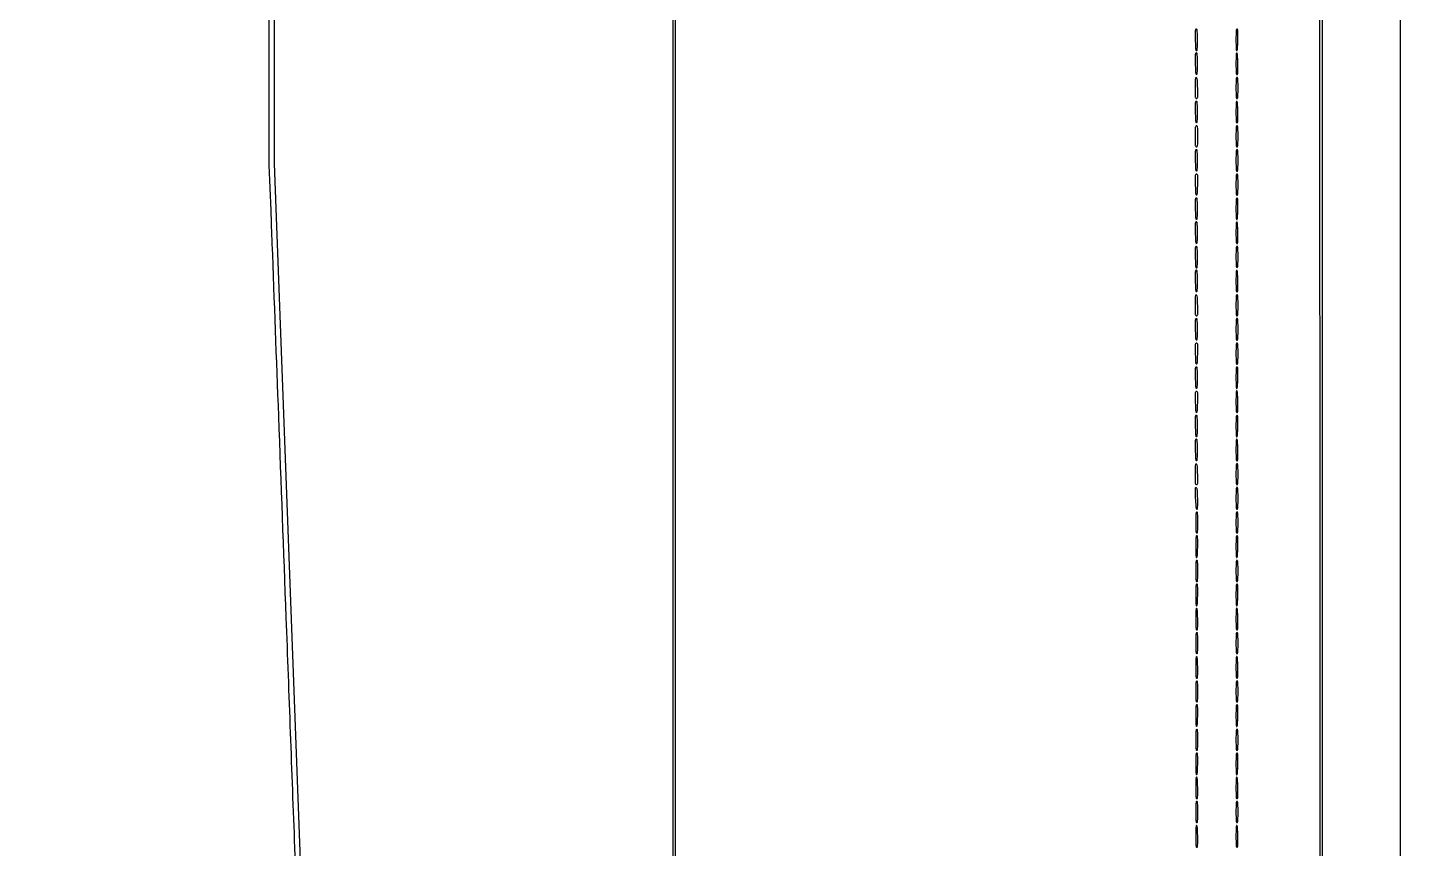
# Model space of a CAD drawing. Extents: x 56 to 1133, y 13 to 780.
# Drawn here: x 498.7 to 669.4, y 211.3 to 313.3 of the extents above; entities that cross this region are included whole.
import ezdxf

# ---------------------------------------------------------------- set-up
doc = ezdxf.new("R2010")
doc.units = 0
doc.header["$MEASUREMENT"] = 0

msp = doc.modelspace()

# ---------------------------------------------------------------- linework, layer by layer
for points in [[(393.328908, 189.467193, -0.000001), (399.357264, 57.520426, -0.011414)], [(479.623401, 59.041193, -0.000001), (442.26736, 57.417033, -0.000001), (404.891638, 55.79217, -0.271677)], [(353.926509, 289.492281, 0.000002), (353.135196, 271.808383, 0.000001), (351.87328, 243.604138, 0.000001), (350.438387, 211.532116, 0.000001), (349.017659, 179.775, -0.000003), (345.455025, 100.147273, -0.000039)], [(528.669582, 509.78548, 0.000029), (528.6654, 436.649492), (528.6654, 296.178502), (528.877199, 290.576801, -0.000097), (529.032925, 286.436984, -0.000002), (529.83462, 265.012438, -0.000004), (530.769888, 240.009811, -0.000003), (531.839084, 211.4154, 0.000001), (532.991169, 180.601107, 0.000001), (534.178651, 148.843697, 0.000001), (535.23949, 120.47627, 0.000003), (535.941746, 101.701946, 0.000115)], [(340.916813, 486.835527, -0.000001), (340.895598, 462.377991, -0.192633)], [(1130.14234, 577.288816, 0.000001), (1112.945079, 577.188951, 0.000111)], [(669.186, 575.9568), (669.186, 315.444661), (669.186, 54.932523), (668.36115, 54.830213, -0.000764), (665.751187, 54.510534, -0.000568), (662.867724, 54.165146, -0.000084), (659.95689, 53.820326, -0.028233), (659.73195, 53.806521), (659.5416, 53.8056), (659.5416, 273.9771, -0.000009), (659.54438, 420.999454, -0.000183), (659.562766, 466.606012, -0.000011), (659.584417, 494.02232, -0.413976)], [(396.042854, 137.958257, -0.00002), (393.734305, 188.8695, 0.000003), (391.426993, 239.791412, 0.000006), (389.481197, 282.717151)], [(404.792682, 55.897211, -0.000001), (403.940045, 74.692472, -0.000098)], [(344.226992, 72.750501, -0.000001), (343.466744, 55.819613, -0.187275)], [(340.275612, 460.29304, 0.000001), (337.392807, 449.674757, 0.000025)], [(528.70788, 577.073614, 0.000003), (528.686579, 549.005158, 0.000159)], [(1130.319428, 549.297508, 0.000003), (1130.298148, 577.178284, 0.310328)], [(308.265541, 303.202231, -0.000001), (310.164009, 315.537643, -0.000018)], [(363.957978, 385.168779, -0.000001), (364.458805, 395.940933, -0.186865)], [(398.407108, 385.993083, -0.000001), (397.66313, 396.733632, -0.189715)], [(360.940764, 333.822126, -0.000001), (360.44584, 323.043955, -0.170109)], [(401.904359, 119.933639, 0.000005), (400.583921, 149.443836, 0.000003), (398.969132, 185.519763, 0.000003), (397.331414, 222.098864, 0.000004), (395.934365, 253.2924, -0.000014), (394.744211, 279.878183, -0.000024)], [(393.416504, 301.102146, 0.000009), (394.468273, 277.56437, 0.000005), (395.717628, 249.622996, -0.000005), (397.158998, 217.388301, -0.000003), (398.799977, 180.676488, -0.000003), (400.38427, 145.222587, -0.000006), (401.635348, 117.2133, 0.000019)], [(478.976143, 642.156178, 0.000003), (460.681715, 642.17741, 0.000206)], [(355.392322, 322.604426, -0.000001), (354.965384, 312.885284, -0.000128)], [(359.751608, 295.829016, -0.000003), (360.955012, 321.916821, -0.053309)], [(407.3347, 444.924004, -0.000004), (413.387069, 422.577)], [(590.725527, 576.204787, 0.000005), (610.740539, 576.077266, 0.000008)], [(406.87465, 449.277685, 0.000002), (404.013931, 459.83339, 0.00469)], [(659.189342, 332.340905, -0.000015), (659.196643, 226.03005, -0.00003), (659.195156, 159.957988, -0.000051), (659.184916, 104.336783)], [(349.603787, 184.3011, 0.000017), (350.604037, 206.673697, 0.000011), (351.760976, 232.582584, 0.000011), (352.890853, 257.909808, 0.00002), (353.800731, 278.334, -0.000052), (354.553072, 295.198134, -0.000086), (355.191605, 309.423391, -0.000002), (355.772455, 322.313069, -0.035084), (355.788716, 322.453625, -0.287541), (355.878382, 322.550788, -0.065371), (356.110762, 322.582345, -0.017124), (356.602876, 322.567661, -0.000905), (358.171736, 322.464148, -0.000713), (359.074866, 322.401624, -0.001171), (359.839038, 322.345828, -0.000093), (360.52443, 322.294041, -0.157831), (360.546025, 322.285197, -0.232679), (360.568223, 322.234378), (354.515376, 189.033383)], [(341.380839, 461.718469, -0.000002), (350.38024, 461.732641, -0.000245)], [(351.885502, 122.706651, 0.000005), (353.44615, 157.124275, 0.000005), (355.190543, 195.612004, 0.000006), (356.879904, 232.9038, -0.000078)], [(346.046626, 324.065198, -0.000002), (346.783149, 334.808066, -0.000171)], [(387.811867, 323.077935, -0.000002), (387.3112, 333.85371, -0.000177)], [(401.280483, 334.838499, -0.000004), (402.012717, 324.10447, -0.216674)], [(579.1565, 72.871478), (579.163103, 294.728303), (579.169875, 516.534624, -0.140467)], [(403.529748, 74.870603, 0.000003), (404.310389, 57.470901, 0.003201)], [(346.082626, 334.654635, 0.000005), (345.346646, 324.003041, 0.016792)], [(659.146992, 397.940631, -0.000022), (659.169943, 372.638192, -0.000191)], [(399.377633, 55.778498, -0.000003), (391.971826, 55.764942, -0.000285)]]:
    msp.add_lwpolyline(points, format="xyb")
for points in [[(578.8332, 294.7041), (578.8332, 72.6714), (558.283541, 72.6714), (537.733882, 72.6714), (537.681395, 73.53855, -0.005738), (537.646694, 74.24647, -0.000001), (536.427026, 106.755815, -0.000028), (535.077584, 142.780514, -0.000017), (533.484908, 185.4009), (529.340909, 296.3961), (529.341554, 406.56645), (529.3422, 516.7368), (554.0877, 516.7368), (578.8332, 516.7368)], [(643.761316, 313.001995, 0.085122), (643.74419, 312.915996, 0.002729), (643.736622, 312.560392, 0.005198), (643.734338, 312.139503, 0.003577), (643.740122, 311.66251, 0.003364), (643.757398, 310.998385, 0.02243), (643.783039, 310.668581, 0.046873), (643.822354, 310.489511, 0.326126), (643.8906, 310.4397, 0.334815), (643.958744, 310.491092, 0.045399), (643.994292, 310.678225, 0.021271), (644.013217, 311.025396, 0.00298), (644.0175, 311.74395, 0.003963), (644.012476, 312.377913, 0.015727), (643.994064, 312.766852, 0.017661), (643.96505, 313.020108, 0.282056), (643.911794, 313.083435, 0.109818), (643.868035, 313.087958, 0.095363), (643.823988, 313.074047, 0.090523), (643.786424, 313.043879, 0.087022)], [(648.7974, 311.74395, 0.003292), (648.801909, 311.059031, 0.016613), (648.819647, 310.676945, 0.024232), (648.848767, 310.450809, 0.457179), (648.90315, 310.418457, 0.279848), (648.956713, 310.481521, 0.015954), (648.990258, 310.745355, 0.015187), (649.015872, 311.14385, 0.00406), (649.032198, 311.779107, 0.002753), (649.041187, 312.52381, 0.021548), (649.028536, 312.87003, 0.049826), (648.995476, 313.052557, 0.334735), (648.926448, 313.1046, 0.335075), (648.856583, 313.051858, 0.045773), (648.820556, 312.86045, 0.020868), (648.801608, 312.502134, 0.002775)], [(643.761316, 310.040995, 0.085122), (643.74419, 309.954996, 0.002729), (643.736622, 309.599392, 0.005198), (643.734338, 309.178503, 0.003577), (643.740122, 308.70151, 0.003364), (643.757398, 308.037385, 0.02243), (643.783039, 307.707581, 0.046873), (643.822354, 307.528511, 0.326126), (643.8906, 307.4787, 0.334815), (643.958744, 307.530092, 0.045399), (643.994292, 307.717225, 0.021271), (644.013217, 308.064396, 0.00298), (644.0175, 308.78295, 0.003963), (644.012476, 309.416913, 0.015727), (643.994064, 309.805852, 0.017661), (643.96505, 310.059108, 0.282056), (643.911794, 310.122435, 0.109818), (643.868035, 310.126958, 0.095363), (643.823988, 310.113047, 0.090523), (643.786424, 310.082879, 0.087022)], [(648.7974, 308.79705, 0.002775), (648.801608, 308.038866, 0.020868), (648.820556, 307.68055, 0.045773), (648.856583, 307.489142, 0.335075), (648.926448, 307.4364, 0.334735), (648.995476, 307.488443, 0.049826), (649.028536, 307.67097, 0.021548), (649.041187, 308.01719, 0.002753), (649.032198, 308.761893, 0.00406), (649.015872, 309.39715, 0.015187), (648.990258, 309.795645, 0.015954), (648.956713, 310.059479, 0.279848), (648.90315, 310.122543, 0.457179), (648.848767, 310.090191, 0.024232), (648.819647, 309.864055, 0.016613), (648.801909, 309.481969, 0.003292)], [(643.779563, 307.043362, 0.184819), (643.756115, 306.990841, 0.002526), (643.738485, 306.633658, 0.006735), (643.725603, 306.215489, 0.004331), (643.7214, 305.7303, 0.002223), (643.724938, 304.934379, 0.031725), (643.745439, 304.651396, 0.124776), (643.796908, 304.524022, 0.239031), (643.892803, 304.4754, 0.241928), (643.988198, 304.524427, 0.127296), (644.037403, 304.652006, 0.031203), (644.052393, 304.937382, 0.002073), (644.040853, 305.758598, 0.005812), (644.017583, 306.538674, 0.039819), (643.971219, 306.919837, 0.179814), (643.890016, 307.05038, 0.377517)], [(648.7974, 305.7867, 0.002961), (648.801679, 305.064052, 0.021161), (648.820597, 304.7151, 0.045065), (648.856112, 304.526924, 0.33533), (648.9243, 304.4754, 0.33533), (648.992488, 304.526924, 0.045065), (649.028003, 304.7151, 0.021161), (649.046921, 305.064052, 0.002961), (649.0512, 305.7867, 0.002961), (649.046921, 306.509348, 0.021161), (649.028003, 306.8583, 0.045065), (648.992488, 307.046476, 0.33533), (648.9243, 307.098, 0.33533), (648.856112, 307.046476, 0.045065), (648.820597, 306.8583, 0.021161), (648.801679, 306.509348, 0.002961)], [(643.761316, 304.034395, 0.085122), (643.74419, 303.948396, 0.002729), (643.736622, 303.592792, 0.005198), (643.734338, 303.171903, 0.003577), (643.740122, 302.69491, 0.003364), (643.757398, 302.030785, 0.02243), (643.783039, 301.700981, 0.046873), (643.822354, 301.521911, 0.326126), (643.8906, 301.4721, 0.334815), (643.958744, 301.523492, 0.045399), (643.994292, 301.710625, 0.021271), (644.013217, 302.057796, 0.00298), (644.0175, 302.77635, 0.003963), (644.012476, 303.410313, 0.015727), (643.994064, 303.799252, 0.017661), (643.96505, 304.052508, 0.282056), (643.911794, 304.115835, 0.109818), (643.868035, 304.120358, 0.095363), (643.823988, 304.106447, 0.090523), (643.786424, 304.076279, 0.087022)], [(648.7974, 302.79045, 0.002775), (648.801608, 302.032266, 0.020868), (648.820556, 301.67395, 0.045773), (648.856583, 301.482542, 0.335075), (648.926448, 301.4298, 0.334735), (648.995476, 301.481843, 0.049826), (649.028536, 301.66437, 0.021548), (649.041187, 302.01059, 0.002753), (649.032198, 302.755293, 0.00406), (649.015872, 303.39055, 0.015187), (648.990258, 303.789045, 0.015954), (648.956713, 304.052879, 0.279848), (648.90315, 304.115943, 0.457179), (648.848767, 304.083591, 0.024232), (648.819647, 303.857455, 0.016613), (648.801909, 303.475369, 0.003292)], [(643.7214, 299.7801, 0.00213), (643.724932, 298.950774, 0.02996), (643.745279, 298.653863, 0.116079), (643.795818, 298.519369, 0.250083), (643.8906, 298.4688, 0.250083), (643.985382, 298.519369, 0.116079), (644.035921, 298.653863, 0.02996), (644.056268, 298.950774, 0.00213), (644.0598, 299.7801, 0.00213), (644.056268, 300.609426, 0.02996), (644.035921, 300.906337, 0.116079), (643.985382, 301.040831, 0.250083), (643.8906, 301.0914, 0.250083), (643.795818, 301.040831, 0.116079), (643.745279, 300.906337, 0.02996), (643.724932, 300.609426, 0.00213)], [(648.7974, 299.7801, 0.002961), (648.801679, 299.057452, 0.021161), (648.820597, 298.7085, 0.045065), (648.856112, 298.520324, 0.33533), (648.9243, 298.4688, 0.33533), (648.992488, 298.520324, 0.045065), (649.028003, 298.7085, 0.021161), (649.046921, 299.057452, 0.002961), (649.0512, 299.7801, 0.002961), (649.046921, 300.502748, 0.021161), (649.028003, 300.8517, 0.045065), (648.992488, 301.039876, 0.33533), (648.9243, 301.0914, 0.33533), (648.856112, 301.039876, 0.045065), (648.820597, 300.8517, 0.021161), (648.801679, 300.502748, 0.002961)], [(643.761316, 298.027795, 0.085122), (643.74419, 297.941796, 0.002729), (643.736622, 297.586192, 0.005198), (643.734338, 297.165303, 0.003577), (643.740122, 296.68831, 0.003364), (643.757398, 296.024185, 0.02243), (643.783039, 295.694381, 0.046873), (643.822354, 295.515311, 0.326126), (643.8906, 295.4655, 0.334815), (643.958744, 295.516892, 0.045399), (643.994292, 295.704025, 0.021271), (644.013217, 296.051196, 0.00298), (644.0175, 296.76975, 0.003963), (644.012476, 297.403713, 0.015727), (643.994064, 297.792652, 0.017661), (643.96505, 298.045908, 0.282056), (643.911794, 298.109235, 0.109818), (643.868035, 298.113758, 0.095363), (643.823988, 298.099847, 0.090523), (643.786424, 298.069679, 0.087022)], [(648.7974, 296.7768, 0.002849), (648.801658, 296.029586, 0.020523), (648.820533, 295.66995, 0.04313), (648.855853, 295.475499, 0.338315), (648.9243, 295.4232, 0.338315), (648.992747, 295.475499, 0.04313), (649.028067, 295.66995, 0.020523), (649.046942, 296.029586, 0.002849), (649.0512, 296.7768, 0.002849), (649.046942, 297.524014, 0.020523), (649.028067, 297.88365, 0.04313), (648.992747, 298.078101, 0.338315), (648.9243, 298.1304, 0.338315), (648.855853, 298.078101, 0.04313), (648.820533, 297.88365, 0.020523), (648.801658, 297.524014, 0.002849)], [(643.740347, 293.79465, 0.003143), (643.757499, 293.091377, 0.021321), (643.782968, 292.744567, 0.043757), (643.821938, 292.555619, 0.331373), (643.8906, 292.5045, 0.331373), (643.959262, 292.555619, 0.043757), (643.998232, 292.744567, 0.021321), (644.023701, 293.091377, 0.003143), (644.040853, 293.79465, 0.002031), (644.052507, 294.62477, 0.031489), (644.037417, 294.90932, 0.13071), (643.987461, 295.035905, 0.238092), (643.8906, 295.0848, 0.238092), (643.793739, 295.035905, 0.13071), (643.743783, 294.90932, 0.031489), (643.728693, 294.62477, 0.002031)], [(648.7974, 293.7735, 0.002961), (648.801679, 293.050852, 0.021161), (648.820597, 292.7019, 0.045065), (648.856112, 292.513724, 0.33533), (648.9243, 292.4622, 0.33533), (648.992488, 292.513724, 0.045065), (649.028003, 292.7019, 0.021161), (649.046921, 293.050852, 0.002961), (649.0512, 293.7735, 0.002961), (649.046921, 294.496148, 0.021161), (649.028003, 294.8451, 0.045065), (648.992488, 295.033276, 0.33533), (648.9243, 295.0848, 0.33533), (648.856112, 295.033276, 0.045065), (648.820597, 294.8451, 0.021161), (648.801679, 294.496148, 0.002961)], [(643.761316, 292.021195, 0.085122), (643.74419, 291.935196, 0.002729), (643.736622, 291.579592, 0.005198), (643.734338, 291.158703, 0.003577), (643.740122, 290.68171, 0.003364), (643.757398, 290.017585, 0.02243), (643.783039, 289.687781, 0.046873), (643.822354, 289.508711, 0.326126), (643.8906, 289.4589, 0.334815), (643.958744, 289.510292, 0.045399), (643.994292, 289.697425, 0.021271), (644.013217, 290.044596, 0.00298), (644.0175, 290.76315, 0.003963), (644.012476, 291.397113, 0.015727), (643.994064, 291.786052, 0.017661), (643.96505, 292.039308, 0.282056), (643.911794, 292.102635, 0.109818), (643.868035, 292.107158, 0.095363), (643.823988, 292.093247, 0.090523), (643.786424, 292.063079, 0.087022)], [(648.7974, 290.76315, 0.003292), (648.801909, 290.078231, 0.016613), (648.819647, 289.696145, 0.024232), (648.848767, 289.470009, 0.457179), (648.90315, 289.437657, 0.279848), (648.956713, 289.500721, 0.015954), (648.990258, 289.764555, 0.015187), (649.015872, 290.16305, 0.00406), (649.032198, 290.798307, 0.002753), (649.041187, 291.54301, 0.021548), (649.028536, 291.88923, 0.049826), (648.995476, 292.071757, 0.334735), (648.926448, 292.1238, 0.335075), (648.856583, 292.071058, 0.045773), (648.820556, 291.87965, 0.020868), (648.801608, 291.521334, 0.002775)], [(643.761316, 289.060195, 0.085122), (643.74419, 288.974196, 0.002729), (643.736622, 288.618592, 0.005198), (643.734338, 288.197703, 0.003577), (643.740122, 287.72071, 0.003364), (643.757398, 287.056585, 0.02243), (643.783039, 286.726781, 0.046873), (643.822354, 286.547711, 0.326126), (643.8906, 286.4979, 0.334815), (643.958744, 286.549292, 0.045399), (643.994292, 286.736425, 0.021271), (644.013217, 287.083596, 0.00298), (644.0175, 287.80215, 0.003963), (644.012476, 288.436113, 0.015727), (643.994064, 288.825052, 0.017661), (643.96505, 289.078308, 0.282056), (643.911794, 289.141635, 0.109818), (643.868035, 289.146158, 0.095363), (643.823988, 289.132247, 0.090523), (643.786424, 289.102079, 0.087022)], [(648.7974, 287.81625, 0.002775), (648.801608, 287.058066, 0.020868), (648.820556, 286.69975, 0.045773), (648.856583, 286.508342, 0.335075), (648.926448, 286.4556, 0.334735), (648.995476, 286.507643, 0.049826), (649.028536, 286.69017, 0.021548), (649.041187, 287.03639, 0.002753), (649.032198, 287.781093, 0.00406), (649.015872, 288.41635, 0.015187), (648.990258, 288.814845, 0.015954), (648.956713, 289.078679, 0.279848), (648.90315, 289.141743, 0.457179), (648.848767, 289.109391, 0.024232), (648.819647, 288.883255, 0.016613), (648.801909, 288.501169, 0.003292)], [(643.761316, 286.014595, 0.085122), (643.74419, 285.928596, 0.002729), (643.736622, 285.572992, 0.005198), (643.734338, 285.152103, 0.003577), (643.740122, 284.67511, 0.003364), (643.757398, 284.010985, 0.02243), (643.783039, 283.681181, 0.046873), (643.822354, 283.502111, 0.326126), (643.8906, 283.4523, 0.334815), (643.958744, 283.503692, 0.045399), (643.994292, 283.690825, 0.021271), (644.013217, 284.037996, 0.00298), (644.0175, 284.75655, 0.003963), (644.012476, 285.390513, 0.015727), (643.994064, 285.779452, 0.017661), (643.96505, 286.032708, 0.282056), (643.911794, 286.096035, 0.109818), (643.868035, 286.100558, 0.095363), (643.823988, 286.086647, 0.090523), (643.786424, 286.056479, 0.087022)], [(648.7974, 284.8059, 0.002961), (648.801679, 284.083252, 0.021161), (648.820597, 283.7343, 0.045065), (648.856112, 283.546124, 0.33533), (648.9243, 283.4946, 0.33533), (648.992488, 283.546124, 0.045065), (649.028003, 283.7343, 0.021161), (649.046921, 284.083252, 0.002961), (649.0512, 284.8059, 0.002961), (649.046921, 285.528548, 0.021161), (649.028003, 285.8775, 0.045065), (648.992488, 286.065676, 0.33533), (648.9243, 286.1172, 0.33533), (648.856112, 286.065676, 0.045065), (648.820597, 285.8775, 0.021161), (648.801679, 285.528548, 0.002961)], [(643.761316, 283.053595, 0.085122), (643.74419, 282.967596, 0.002729), (643.736622, 282.611992, 0.005198), (643.734338, 282.191103, 0.003577), (643.740122, 281.71411, 0.003364), (643.757398, 281.049985, 0.02243), (643.783039, 280.720181, 0.046873), (643.822354, 280.541111, 0.326126), (643.8906, 280.4913, 0.334815), (643.958744, 280.542692, 0.045399), (643.994292, 280.729825, 0.021271), (644.013217, 281.076996, 0.00298), (644.0175, 281.79555, 0.003963), (644.012476, 282.429513, 0.015727), (643.994064, 282.818452, 0.017661), (643.96505, 283.071708, 0.282056), (643.911794, 283.135035, 0.109818), (643.868035, 283.139558, 0.095363), (643.823988, 283.125647, 0.090523), (643.786424, 283.095479, 0.087022)], [(648.7974, 281.80965, 0.002775), (648.801608, 281.051466, 0.020868), (648.820556, 280.69315, 0.045773), (648.856583, 280.501742, 0.335075), (648.926448, 280.449, 0.334735), (648.995476, 280.501043, 0.049826), (649.028536, 280.68357, 0.021548), (649.041187, 281.02979, 0.002753), (649.032198, 281.774493, 0.00406), (649.015872, 282.40975, 0.015187), (648.990258, 282.808245, 0.015954), (648.956713, 283.072079, 0.279848), (648.90315, 283.135143, 0.457179), (648.848767, 283.102791, 0.024232), (648.819647, 282.876655, 0.016613), (648.801909, 282.494569, 0.003292)], [(643.779563, 280.055962, 0.184819), (643.756115, 280.003441, 0.002526), (643.738485, 279.646258, 0.006735), (643.725603, 279.228089, 0.004331), (643.7214, 278.7429, 0.002223), (643.724938, 277.946979, 0.031725), (643.745439, 277.663996, 0.124776), (643.796908, 277.536622, 0.239031), (643.892803, 277.488, 0.241928), (643.988198, 277.537027, 0.127296), (644.037403, 277.664606, 0.031203), (644.052393, 277.949982, 0.002073), (644.040853, 278.771198, 0.005812), (644.017583, 279.551274, 0.039819), (643.971219, 279.932437, 0.179814), (643.890016, 280.06298, 0.377517)], [(648.7974, 278.7993, 0.002961), (648.801679, 278.076652, 0.021161), (648.820597, 277.7277, 0.045065), (648.856112, 277.539524, 0.33533), (648.9243, 277.488, 0.33533), (648.992488, 277.539524, 0.045065), (649.028003, 277.7277, 0.021161), (649.046921, 278.076652, 0.002961), (649.0512, 278.7993, 0.002961), (649.046921, 279.521948, 0.021161), (649.028003, 279.8709, 0.045065), (648.992488, 280.059076, 0.33533), (648.9243, 280.1106, 0.33533), (648.856112, 280.059076, 0.045065), (648.820597, 279.8709, 0.021161), (648.801679, 279.521948, 0.002961)], [(643.761316, 277.046995, 0.085122), (643.74419, 276.960996, 0.002729), (643.736622, 276.605392, 0.005198), (643.734338, 276.184503, 0.003577), (643.740122, 275.70751, 0.003364), (643.757398, 275.043385, 0.02243), (643.783039, 274.713581, 0.046873), (643.822354, 274.534511, 0.326126), (643.8906, 274.4847, 0.334815), (643.958744, 274.536092, 0.045399), (643.994292, 274.723225, 0.021271), (644.013217, 275.070396, 0.00298), (644.0175, 275.78895, 0.003963), (644.012476, 276.422913, 0.015727), (643.994064, 276.811852, 0.017661), (643.96505, 277.065108, 0.282056), (643.911794, 277.128435, 0.109818), (643.868035, 277.132958, 0.095363), (643.823988, 277.119047, 0.090523), (643.786424, 277.088879, 0.087022)], [(648.7974, 275.796, 0.002849), (648.801658, 275.048786, 0.020523), (648.820533, 274.68915, 0.04313), (648.855853, 274.494699, 0.338315), (648.9243, 274.4424, 0.338315), (648.992747, 274.494699, 0.04313), (649.028067, 274.68915, 0.020523), (649.046942, 275.048786, 0.002849), (649.0512, 275.796, 0.002849), (649.046942, 276.543214, 0.020523), (649.028067, 276.90285, 0.04313), (648.992747, 277.097301, 0.338315), (648.9243, 277.1496, 0.338315), (648.855853, 277.097301, 0.04313), (648.820533, 276.90285, 0.020523), (648.801658, 276.543214, 0.002849)], [(643.740347, 272.81385, 0.003143), (643.757499, 272.110577, 0.021321), (643.782968, 271.763767, 0.043757), (643.821938, 271.574819, 0.331373), (643.8906, 271.5237, 0.331373), (643.959262, 271.574819, 0.043757), (643.998232, 271.763767, 0.021321), (644.023701, 272.110577, 0.003143), (644.040853, 272.81385, 0.002031), (644.052507, 273.64397, 0.031489), (644.037417, 273.92852, 0.13071), (643.987461, 274.055105, 0.238092), (643.8906, 274.104, 0.238092), (643.793739, 274.055105, 0.13071), (643.743783, 273.92852, 0.031489), (643.728693, 273.64397, 0.002031)], [(648.7974, 272.7927, 0.002961), (648.801679, 272.070052, 0.021161), (648.820597, 271.7211, 0.045065), (648.856112, 271.532924, 0.33533), (648.9243, 271.4814, 0.33533), (648.992488, 271.532924, 0.045065), (649.028003, 271.7211, 0.021161), (649.046921, 272.070052, 0.002961), (649.0512, 272.7927, 0.002961), (649.046921, 273.515348, 0.021161), (649.028003, 273.8643, 0.045065), (648.992488, 274.052476, 0.33533), (648.9243, 274.104, 0.33533), (648.856112, 274.052476, 0.045065), (648.820597, 273.8643, 0.021161), (648.801679, 273.515348, 0.002961)], [(643.761316, 271.040395, 0.085122), (643.74419, 270.954396, 0.002729), (643.736622, 270.598792, 0.005198), (643.734338, 270.177903, 0.003577), (643.740122, 269.70091, 0.003364), (643.757398, 269.036785, 0.02243), (643.783039, 268.706981, 0.046873), (643.822354, 268.527911, 0.326126), (643.8906, 268.4781, 0.334815), (643.958744, 268.529492, 0.045399), (643.994292, 268.716625, 0.021271), (644.013217, 269.063796, 0.00298), (644.0175, 269.78235, 0.003963), (644.012476, 270.416313, 0.015727), (643.994064, 270.805252, 0.017661), (643.96505, 271.058508, 0.282056), (643.911794, 271.121835, 0.109818), (643.868035, 271.126358, 0.095363), (643.823988, 271.112447, 0.090523), (643.786424, 271.082279, 0.087022)], [(648.7974, 269.78235, 0.003292), (648.801909, 269.097431, 0.016613), (648.819647, 268.715345, 0.024232), (648.848767, 268.489209, 0.457179), (648.90315, 268.456857, 0.279848), (648.956713, 268.519921, 0.015954), (648.990258, 268.783755, 0.015187), (649.015872, 269.18225, 0.00406), (649.032198, 269.817507, 0.002753), (649.041187, 270.56221, 0.021548), (649.028536, 270.90843, 0.049826), (648.995476, 271.090957, 0.334735), (648.926448, 271.143, 0.335075), (648.856583, 271.090258, 0.045773), (648.820556, 270.89885, 0.020868), (648.801608, 270.540534, 0.002775)], [(643.740347, 266.80725, 0.003143), (643.757499, 266.103977, 0.021321), (643.782968, 265.757167, 0.043757), (643.821938, 265.568219, 0.331373), (643.8906, 265.5171, 0.331373), (643.959262, 265.568219, 0.043757), (643.998232, 265.757167, 0.021321), (644.023701, 266.103977, 0.003143), (644.040853, 266.80725, 0.002031), (644.052507, 267.63737, 0.031489), (644.037417, 267.92192, 0.13071), (643.987461, 268.048505, 0.238092), (643.8906, 268.0974, 0.238092), (643.793739, 268.048505, 0.13071), (643.743783, 267.92192, 0.031489), (643.728693, 267.63737, 0.002031)], [(648.7974, 266.83545, 0.002775), (648.801608, 266.077266, 0.020868), (648.820556, 265.71895, 0.045773), (648.856583, 265.527542, 0.335075), (648.926448, 265.4748, 0.334735), (648.995476, 265.526843, 0.049826), (649.028536, 265.70937, 0.021548), (649.041187, 266.05559, 0.002753), (649.032198, 266.800293, 0.00406), (649.015872, 267.43555, 0.015187), (648.990258, 267.834045, 0.015954), (648.956713, 268.097879, 0.279848), (648.90315, 268.160943, 0.457179), (648.848767, 268.128591, 0.024232), (648.819647, 267.902455, 0.016613), (648.801909, 267.520369, 0.003292)], [(643.761316, 265.033795, 0.085122), (643.74419, 264.947796, 0.002729), (643.736622, 264.592192, 0.005198), (643.734338, 264.171303, 0.003577), (643.740122, 263.69431, 0.003364), (643.757398, 263.030185, 0.02243), (643.783039, 262.700381, 0.046873), (643.822354, 262.521311, 0.326126), (643.8906, 262.4715, 0.334815), (643.958744, 262.522892, 0.045399), (643.994292, 262.710025, 0.021271), (644.013217, 263.057196, 0.00298), (644.0175, 263.77575, 0.003963), (644.012476, 264.409713, 0.015727), (643.994064, 264.798652, 0.017661), (643.96505, 265.051908, 0.282056), (643.911794, 265.115235, 0.109818), (643.868035, 265.119758, 0.095363), (643.823988, 265.105847, 0.090523), (643.786424, 265.075679, 0.087022)], [(648.7974, 263.77575, 0.003292), (648.801909, 263.090831, 0.016613), (648.819647, 262.708745, 0.024232), (648.848767, 262.482609, 0.457179), (648.90315, 262.450257, 0.279848), (648.956713, 262.513321, 0.015954), (648.990258, 262.777155, 0.015187), (649.015872, 263.17565, 0.00406), (649.032198, 263.810907, 0.002753), (649.041187, 264.55561, 0.021548), (649.028536, 264.90183, 0.049826), (648.995476, 265.084357, 0.334735), (648.926448, 265.1364, 0.335075), (648.856583, 265.083658, 0.045773), (648.820556, 264.89225, 0.020868), (648.801608, 264.533934, 0.002775)], [(643.761316, 262.072795, 0.085122), (643.74419, 261.986796, 0.002729), (643.736622, 261.631192, 0.005198), (643.734338, 261.210303, 0.003577), (643.740122, 260.73331, 0.003364), (643.757398, 260.069185, 0.02243), (643.783039, 259.739381, 0.046873), (643.822354, 259.560311, 0.326126), (643.8906, 259.5105, 0.334815), (643.958744, 259.561892, 0.045399), (643.994292, 259.749025, 0.021271), (644.013217, 260.096196, 0.00298), (644.0175, 260.81475, 0.003963), (644.012476, 261.448713, 0.015727), (643.994064, 261.837652, 0.017661), (643.96505, 262.090908, 0.282056), (643.911794, 262.154235, 0.109818), (643.868035, 262.158758, 0.095363), (643.823988, 262.144847, 0.090523), (643.786424, 262.114679, 0.087022)], [(648.7974, 260.82885, 0.002775), (648.801608, 260.070666, 0.020868), (648.820556, 259.71235, 0.045773), (648.856583, 259.520942, 0.335075), (648.926448, 259.4682, 0.334735), (648.995476, 259.520243, 0.049826), (649.028536, 259.70277, 0.021548), (649.041187, 260.04899, 0.002753), (649.032198, 260.793693, 0.00406), (649.015872, 261.42895, 0.015187), (648.990258, 261.827445, 0.015954), (648.956713, 262.091279, 0.279848), (648.90315, 262.154343, 0.457179), (648.848767, 262.121991, 0.024232), (648.819647, 261.895855, 0.016613), (648.801909, 261.513769, 0.003292)], [(643.779563, 259.075162, 0.184819), (643.756115, 259.022641, 0.002526), (643.738485, 258.665458, 0.006735), (643.725603, 258.247289, 0.004331), (643.7214, 257.7621, 0.002223), (643.724938, 256.966179, 0.031725), (643.745439, 256.683196, 0.124776), (643.796908, 256.555822, 0.239031), (643.892803, 256.5072, 0.241928), (643.988198, 256.556227, 0.127296), (644.037403, 256.683806, 0.031203), (644.052393, 256.969182, 0.002073), (644.040853, 257.790398, 0.005812), (644.017583, 258.570474, 0.039819), (643.971219, 258.951637, 0.179814), (643.890016, 259.08218, 0.377517)], [(648.7974, 257.8185, 0.002961), (648.801679, 257.095852, 0.021161), (648.820597, 256.7469, 0.045065), (648.856112, 256.558724, 0.33533), (648.9243, 256.5072, 0.33533), (648.992488, 256.558724, 0.045065), (649.028003, 256.7469, 0.021161), (649.046921, 257.095852, 0.002961), (649.0512, 257.8185, 0.002961), (649.046921, 258.541148, 0.021161), (649.028003, 258.8901, 0.045065), (648.992488, 259.078276, 0.33533), (648.9243, 259.1298, 0.33533), (648.856112, 259.078276, 0.045065), (648.820597, 258.8901, 0.021161), (648.801679, 258.541148, 0.002961)], [(643.779563, 256.114162, 0.190105), (643.731957, 256.004534, 0.008122), (643.724355, 255.575113, 0.011554), (643.736494, 255.014484, 0.005342), (643.776897, 254.28645, 0.006693), (643.808996, 253.88359, 0.027861), (643.845059, 253.642704, 0.047168), (643.888631, 253.501135, 0.303308), (643.947808, 253.4616, 0.356756), (644.008629, 253.511325, 0.03252), (644.036928, 253.719587, 0.018791), (644.048772, 254.084295, 0.003115), (644.040798, 254.787093, 0.005543), (644.01767, 255.593851, 0.038675), (643.97165, 255.985201, 0.175575), (643.890517, 256.119948, 0.384018)], [(648.7974, 254.8152, 0.002849), (648.801658, 254.067986, 0.020523), (648.820533, 253.70835, 0.04313), (648.855853, 253.513899, 0.338315), (648.9243, 253.4616, 0.338315), (648.992747, 253.513899, 0.04313), (649.028067, 253.70835, 0.020523), (649.046942, 254.067986, 0.002849), (649.0512, 254.8152, 0.002849), (649.046942, 255.562414, 0.020523), (649.028067, 255.92205, 0.04313), (648.992747, 256.116501, 0.338315), (648.9243, 256.1688, 0.338315), (648.855853, 256.116501, 0.04313), (648.820533, 255.92205, 0.020523), (648.801658, 255.562414, 0.002849)], [(643.806, 251.8119, 0.002961), (643.810279, 251.089252, 0.021161), (643.829197, 250.7403, 0.045065), (643.864712, 250.552124, 0.33533), (643.9329, 250.5006, 0.33533), (644.001088, 250.552124, 0.045065), (644.036603, 250.7403, 0.021161), (644.055521, 251.089252, 0.002961), (644.0598, 251.8119, 0.002961), (644.055521, 252.534548, 0.021161), (644.036603, 252.8835, 0.045065), (644.001088, 253.071676, 0.33533), (643.9329, 253.1232, 0.33533), (643.864712, 253.071676, 0.045065), (643.829197, 252.8835, 0.021161), (643.810279, 252.534548, 0.002961)], [(648.7974, 251.8119, 0.002961), (648.801679, 251.089252, 0.021161), (648.820597, 250.7403, 0.045065), (648.856112, 250.552124, 0.33533), (648.9243, 250.5006, 0.33533), (648.992488, 250.552124, 0.045065), (649.028003, 250.7403, 0.021161), (649.046921, 251.089252, 0.002961), (649.0512, 251.8119, 0.002961), (649.046921, 252.534548, 0.021161), (649.028003, 252.8835, 0.045065), (648.992488, 253.071676, 0.33533), (648.9243, 253.1232, 0.33533), (648.856112, 253.071676, 0.045065), (648.820597, 252.8835, 0.021161), (648.801679, 252.534548, 0.002961)], [(643.806, 248.80155, 0.003292), (643.810509, 248.116631, 0.016613), (643.828247, 247.734545, 0.024232), (643.857367, 247.508409, 0.457179), (643.91175, 247.476057, 0.279848), (643.965313, 247.539121, 0.015954), (643.998858, 247.802955, 0.015187), (644.024472, 248.20145, 0.00406), (644.040798, 248.836707, 0.002753), (644.049787, 249.58141, 0.021548), (644.037136, 249.92763, 0.049826), (644.004076, 250.110157, 0.334735), (643.935048, 250.1622, 0.335075), (643.865183, 250.109458, 0.045773), (643.829156, 249.91805, 0.020868), (643.810208, 249.559734, 0.002775)], [(648.7974, 248.80155, 0.003292), (648.801909, 248.116631, 0.016613), (648.819647, 247.734545, 0.024232), (648.848767, 247.508409, 0.457179), (648.90315, 247.476057, 0.279848), (648.956713, 247.539121, 0.015954), (648.990258, 247.802955, 0.015187), (649.015872, 248.20145, 0.00406), (649.032198, 248.836707, 0.002753), (649.041187, 249.58141, 0.021548), (649.028536, 249.92763, 0.049826), (648.995476, 250.110157, 0.334735), (648.926448, 250.1622, 0.335075), (648.856583, 250.109458, 0.045773), (648.820556, 249.91805, 0.020868), (648.801608, 249.559734, 0.002775)], [(643.806, 245.8053, 0.002961), (643.810279, 245.082652, 0.021161), (643.829197, 244.7337, 0.045065), (643.864712, 244.545524, 0.33533), (643.9329, 244.494, 0.33533), (644.001088, 244.545524, 0.045065), (644.036603, 244.7337, 0.021161), (644.055521, 245.082652, 0.002961), (644.0598, 245.8053, 0.002961), (644.055521, 246.527948, 0.021161), (644.036603, 246.8769, 0.045065), (644.001088, 247.065076, 0.33533), (643.9329, 247.1166, 0.33533), (643.864712, 247.065076, 0.045065), (643.829197, 246.8769, 0.021161), (643.810279, 246.527948, 0.002961)], [(648.7974, 245.8053, 0.002961), (648.801679, 245.082652, 0.021161), (648.820597, 244.7337, 0.045065), (648.856112, 244.545524, 0.33533), (648.9243, 244.494, 0.33533), (648.992488, 244.545524, 0.045065), (649.028003, 244.7337, 0.021161), (649.046921, 245.082652, 0.002961), (649.0512, 245.8053, 0.002961), (649.046921, 246.527948, 0.021161), (649.028003, 246.8769, 0.045065), (648.992488, 247.065076, 0.33533), (648.9243, 247.1166, 0.33533), (648.856112, 247.065076, 0.045065), (648.820597, 246.8769, 0.021161), (648.801679, 246.527948, 0.002961)], [(643.806, 242.79495, 0.003292), (643.810509, 242.110031, 0.016613), (643.828247, 241.727945, 0.024232), (643.857367, 241.501809, 0.457179), (643.91175, 241.469457, 0.279848), (643.965313, 241.532521, 0.015954), (643.998858, 241.796355, 0.015187), (644.024472, 242.19485, 0.00406), (644.040798, 242.830107, 0.002753), (644.049787, 243.57481, 0.021548), (644.037136, 243.92103, 0.049826), (644.004076, 244.103557, 0.334735), (643.935048, 244.1556, 0.335075), (643.865183, 244.102858, 0.045773), (643.829156, 243.91145, 0.020868), (643.810208, 243.553134, 0.002775)], [(648.7974, 242.79495, 0.003292), (648.801909, 242.110031, 0.016613), (648.819647, 241.727945, 0.024232), (648.848767, 241.501809, 0.457179), (648.90315, 241.469457, 0.279848), (648.956713, 241.532521, 0.015954), (648.990258, 241.796355, 0.015187), (649.015872, 242.19485, 0.00406), (649.032198, 242.830107, 0.002753), (649.041187, 243.57481, 0.021548), (649.028536, 243.92103, 0.049826), (648.995476, 244.103557, 0.334735), (648.926448, 244.1556, 0.335075), (648.856583, 244.102858, 0.045773), (648.820556, 243.91145, 0.020868), (648.801608, 243.553134, 0.002775)], [(643.806, 239.84805, 0.002775), (643.810208, 239.089866, 0.020868), (643.829156, 238.73155, 0.045773), (643.865183, 238.540142, 0.335075), (643.935048, 238.4874, 0.334735), (644.004076, 238.539443, 0.049826), (644.037136, 238.72197, 0.021548), (644.049787, 239.06819, 0.002753), (644.040798, 239.812893, 0.00406), (644.024472, 240.44815, 0.015187), (643.998858, 240.846645, 0.015954), (643.965313, 241.110479, 0.279848), (643.91175, 241.173543, 0.457179), (643.857367, 241.141191, 0.024232), (643.828247, 240.915055, 0.016613), (643.810509, 240.532969, 0.003292)], [(648.7974, 239.84805, 0.002775), (648.801608, 239.089866, 0.020868), (648.820556, 238.73155, 0.045773), (648.856583, 238.540142, 0.335075), (648.926448, 238.4874, 0.334735), (648.995476, 238.539443, 0.049826), (649.028536, 238.72197, 0.021548), (649.041187, 239.06819, 0.002753), (649.032198, 239.812893, 0.00406), (649.015872, 240.44815, 0.015187), (648.990258, 240.846645, 0.015954), (648.956713, 241.110479, 0.279848), (648.90315, 241.173543, 0.457179), (648.848767, 241.141191, 0.024232), (648.819647, 240.915055, 0.016613), (648.801909, 240.532969, 0.003292)], [(643.806, 236.8377, 0.002961), (643.810279, 236.115052, 0.021161), (643.829197, 235.7661, 0.045065), (643.864712, 235.577924, 0.33533), (643.9329, 235.5264, 0.33533), (644.001088, 235.577924, 0.045065), (644.036603, 235.7661, 0.021161), (644.055521, 236.115052, 0.002961), (644.0598, 236.8377, 0.002961), (644.055521, 237.560348, 0.021161), (644.036603, 237.9093, 0.045065), (644.001088, 238.097476, 0.33533), (643.9329, 238.149, 0.33533), (643.864712, 238.097476, 0.045065), (643.829197, 237.9093, 0.021161), (643.810279, 237.560348, 0.002961)], [(648.7974, 236.8377, 0.002961), (648.801679, 236.115052, 0.021161), (648.820597, 235.7661, 0.045065), (648.856112, 235.577924, 0.33533), (648.9243, 235.5264, 0.33533), (648.992488, 235.577924, 0.045065), (649.028003, 235.7661, 0.021161), (649.046921, 236.115052, 0.002961), (649.0512, 236.8377, 0.002961), (649.046921, 237.560348, 0.021161), (649.028003, 237.9093, 0.045065), (648.992488, 238.097476, 0.33533), (648.9243, 238.149, 0.33533), (648.856112, 238.097476, 0.045065), (648.820597, 237.9093, 0.021161), (648.801679, 237.560348, 0.002961)], [(643.806, 233.84145, 0.002775), (643.810208, 233.083266, 0.020868), (643.829156, 232.72495, 0.045773), (643.865183, 232.533542, 0.335075), (643.935048, 232.4808, 0.334735), (644.004076, 232.532843, 0.049826), (644.037136, 232.71537, 0.021548), (644.049787, 233.06159, 0.002753), (644.040798, 233.806293, 0.00406), (644.024472, 234.44155, 0.015187), (643.998858, 234.840045, 0.015954), (643.965313, 235.103879, 0.279848), (643.91175, 235.166943, 0.457179), (643.857367, 235.134591, 0.024232), (643.828247, 234.908455, 0.016613), (643.810509, 234.526369, 0.003292)], [(648.7974, 233.84145, 0.002775), (648.801608, 233.083266, 0.020868), (648.820556, 232.72495, 0.045773), (648.856583, 232.533542, 0.335075), (648.926448, 232.4808, 0.334735), (648.995476, 232.532843, 0.049826), (649.028536, 232.71537, 0.021548), (649.041187, 233.06159, 0.002753), (649.032198, 233.806293, 0.00406), (649.015872, 234.44155, 0.015187), (648.990258, 234.840045, 0.015954), (648.956713, 235.103879, 0.279848), (648.90315, 235.166943, 0.457179), (648.848767, 235.134591, 0.024232), (648.819647, 234.908455, 0.016613), (648.801909, 234.526369, 0.003292)], [(643.806, 230.8311, 0.002961), (643.810279, 230.108452, 0.021161), (643.829197, 229.7595, 0.045065), (643.864712, 229.571324, 0.33533), (643.9329, 229.5198, 0.33533), (644.001088, 229.571324, 0.045065), (644.036603, 229.7595, 0.021161), (644.055521, 230.108452, 0.002961), (644.0598, 230.8311, 0.002961), (644.055521, 231.553748, 0.021161), (644.036603, 231.9027, 0.045065), (644.001088, 232.090876, 0.33533), (643.9329, 232.1424, 0.33533), (643.864712, 232.090876, 0.045065), (643.829197, 231.9027, 0.021161), (643.810279, 231.553748, 0.002961)], [(648.7974, 230.8311, 0.002961), (648.801679, 230.108452, 0.021161), (648.820597, 229.7595, 0.045065), (648.856112, 229.571324, 0.33533), (648.9243, 229.5198, 0.33533), (648.992488, 229.571324, 0.045065), (649.028003, 229.7595, 0.021161), (649.046921, 230.108452, 0.002961), (649.0512, 230.8311, 0.002961), (649.046921, 231.553748, 0.021161), (649.028003, 231.9027, 0.045065), (648.992488, 232.090876, 0.33533), (648.9243, 232.1424, 0.33533), (648.856112, 232.090876, 0.045065), (648.820597, 231.9027, 0.021161), (648.801679, 231.553748, 0.002961)], [(643.806, 227.82075, 0.003292), (643.810509, 227.135831, 0.016613), (643.828247, 226.753745, 0.024232), (643.857367, 226.527609, 0.457179), (643.91175, 226.495257, 0.279848), (643.965313, 226.558321, 0.015954), (643.998858, 226.822155, 0.015187), (644.024472, 227.22065, 0.00406), (644.040798, 227.855907, 0.002753), (644.049787, 228.60061, 0.021548), (644.037136, 228.94683, 0.049826), (644.004076, 229.129357, 0.334735), (643.935048, 229.1814, 0.335075), (643.865183, 229.128658, 0.045773), (643.829156, 228.93725, 0.020868), (643.810208, 228.578934, 0.002775)], [(648.7974, 227.82075, 0.003292), (648.801909, 227.135831, 0.016613), (648.819647, 226.753745, 0.024232), (648.848767, 226.527609, 0.457179), (648.90315, 226.495257, 0.279848), (648.956713, 226.558321, 0.015954), (648.990258, 226.822155, 0.015187), (649.015872, 227.22065, 0.00406), (649.032198, 227.855907, 0.002753), (649.041187, 228.60061, 0.021548), (649.028536, 228.94683, 0.049826), (648.995476, 229.129357, 0.334735), (648.926448, 229.1814, 0.335075), (648.856583, 229.128658, 0.045773), (648.820556, 228.93725, 0.020868), (648.801608, 228.578934, 0.002775)], [(643.806, 224.8245, 0.002961), (643.810279, 224.101852, 0.021161), (643.829197, 223.7529, 0.045065), (643.864712, 223.564724, 0.33533), (643.9329, 223.5132, 0.33533), (644.001088, 223.564724, 0.045065), (644.036603, 223.7529, 0.021161), (644.055521, 224.101852, 0.002961), (644.0598, 224.8245, 0.002961), (644.055521, 225.547148, 0.021161), (644.036603, 225.8961, 0.045065), (644.001088, 226.084276, 0.33533), (643.9329, 226.1358, 0.33533), (643.864712, 226.084276, 0.045065), (643.829197, 225.8961, 0.021161), (643.810279, 225.547148, 0.002961)], [(648.7974, 224.8245, 0.002961), (648.801679, 224.101852, 0.021161), (648.820597, 223.7529, 0.045065), (648.856112, 223.564724, 0.33533), (648.9243, 223.5132, 0.33533), (648.992488, 223.564724, 0.045065), (649.028003, 223.7529, 0.021161), (649.046921, 224.101852, 0.002961), (649.0512, 224.8245, 0.002961), (649.046921, 225.547148, 0.021161), (649.028003, 225.8961, 0.045065), (648.992488, 226.084276, 0.33533), (648.9243, 226.1358, 0.33533), (648.856112, 226.084276, 0.045065), (648.820597, 225.8961, 0.021161), (648.801679, 225.547148, 0.002961)], [(643.806, 221.81415, 0.003292), (643.810509, 221.129231, 0.016613), (643.828247, 220.747145, 0.024232), (643.857367, 220.521009, 0.457179), (643.91175, 220.488657, 0.279848), (643.965313, 220.551721, 0.015954), (643.998858, 220.815555, 0.015187), (644.024472, 221.21405, 0.00406), (644.040798, 221.849307, 0.002753), (644.049787, 222.59401, 0.021548), (644.037136, 222.94023, 0.049826), (644.004076, 223.122757, 0.334735), (643.935048, 223.1748, 0.335075), (643.865183, 223.122058, 0.045773), (643.829156, 222.93065, 0.020868), (643.810208, 222.572334, 0.002775)], [(648.7974, 221.81415, 0.003292), (648.801909, 221.129231, 0.016613), (648.819647, 220.747145, 0.024232), (648.848767, 220.521009, 0.457179), (648.90315, 220.488657, 0.279848), (648.956713, 220.551721, 0.015954), (648.990258, 220.815555, 0.015187), (649.015872, 221.21405, 0.00406), (649.032198, 221.849307, 0.002753), (649.041187, 222.59401, 0.021548), (649.028536, 222.94023, 0.049826), (648.995476, 223.122757, 0.334735), (648.926448, 223.1748, 0.335075), (648.856583, 223.122058, 0.045773), (648.820556, 222.93065, 0.020868), (648.801608, 222.572334, 0.002775)], [(643.806, 218.86725, 0.002775), (643.810208, 218.109066, 0.020868), (643.829156, 217.75075, 0.045773), (643.865183, 217.559342, 0.335075), (643.935048, 217.5066, 0.334735), (644.004076, 217.558643, 0.049826), (644.037136, 217.74117, 0.021548), (644.049787, 218.08739, 0.002753), (644.040798, 218.832093, 0.00406), (644.024472, 219.46735, 0.015187), (643.998858, 219.865845, 0.015954), (643.965313, 220.129679, 0.279848), (643.91175, 220.192743, 0.457179), (643.857367, 220.160391, 0.024232), (643.828247, 219.934255, 0.016613), (643.810509, 219.552169, 0.003292)], [(648.7974, 218.86725, 0.002775), (648.801608, 218.109066, 0.020868), (648.820556, 217.75075, 0.045773), (648.856583, 217.559342, 0.335075), (648.926448, 217.5066, 0.334735), (648.995476, 217.558643, 0.049826), (649.028536, 217.74117, 0.021548), (649.041187, 218.08739, 0.002753), (649.032198, 218.832093, 0.00406), (649.015872, 219.46735, 0.015187), (648.990258, 219.865845, 0.015954), (648.956713, 220.129679, 0.279848), (648.90315, 220.192743, 0.457179), (648.848767, 220.160391, 0.024232), (648.819647, 219.934255, 0.016613), (648.801909, 219.552169, 0.003292)], [(643.806, 215.8569, 0.002961), (643.810279, 215.134252, 0.021161), (643.829197, 214.7853, 0.045065), (643.864712, 214.597124, 0.33533), (643.9329, 214.5456, 0.33533), (644.001088, 214.597124, 0.045065), (644.036603, 214.7853, 0.021161), (644.055521, 215.134252, 0.002961), (644.0598, 215.8569, 0.002961), (644.055521, 216.579548, 0.021161), (644.036603, 216.9285, 0.045065), (644.001088, 217.116676, 0.33533), (643.9329, 217.1682, 0.33533), (643.864712, 217.116676, 0.045065), (643.829197, 216.9285, 0.021161), (643.810279, 216.579548, 0.002961)], [(648.7974, 215.8569, 0.002961), (648.801679, 215.134252, 0.021161), (648.820597, 214.7853, 0.045065), (648.856112, 214.597124, 0.33533), (648.9243, 214.5456, 0.33533), (648.992488, 214.597124, 0.045065), (649.028003, 214.7853, 0.021161), (649.046921, 215.134252, 0.002961), (649.0512, 215.8569, 0.002961), (649.046921, 216.579548, 0.021161), (649.028003, 216.9285, 0.045065), (648.992488, 217.116676, 0.33533), (648.9243, 217.1682, 0.33533), (648.856112, 217.116676, 0.045065), (648.820597, 216.9285, 0.021161), (648.801679, 216.579548, 0.002961)], [(643.806, 212.86065, 0.002775), (643.810208, 212.102466, 0.020868), (643.829156, 211.74415, 0.045773), (643.865183, 211.552742, 0.335075), (643.935048, 211.5, 0.334735), (644.004076, 211.552043, 0.049826), (644.037136, 211.73457, 0.021548), (644.049787, 212.08079, 0.002753), (644.040798, 212.825493, 0.00406), (644.024472, 213.46075, 0.015187), (643.998858, 213.859245, 0.015954), (643.965313, 214.123079, 0.279848), (643.91175, 214.186143, 0.457179), (643.857367, 214.153791, 0.024232), (643.828247, 213.927655, 0.016613), (643.810509, 213.545569, 0.003292)], [(648.7974, 212.86065, 0.002775), (648.801608, 212.102466, 0.020868), (648.820556, 211.74415, 0.045773), (648.856583, 211.552742, 0.335075), (648.926448, 211.5, 0.334735), (648.995476, 211.552043, 0.049826), (649.028536, 211.73457, 0.021548), (649.041187, 212.08079, 0.002753), (649.032198, 212.825493, 0.00406), (649.015872, 213.46075, 0.015187), (648.990258, 213.859245, 0.015954), (648.956713, 214.123079, 0.279848), (648.90315, 214.186143, 0.457179), (648.848767, 214.153791, 0.024232), (648.819647, 213.927655, 0.016613), (648.801909, 213.545569, 0.003292)]]:
    msp.add_lwpolyline(points, format="xyb", close=True)

doc.saveas('drawing.dxf')
